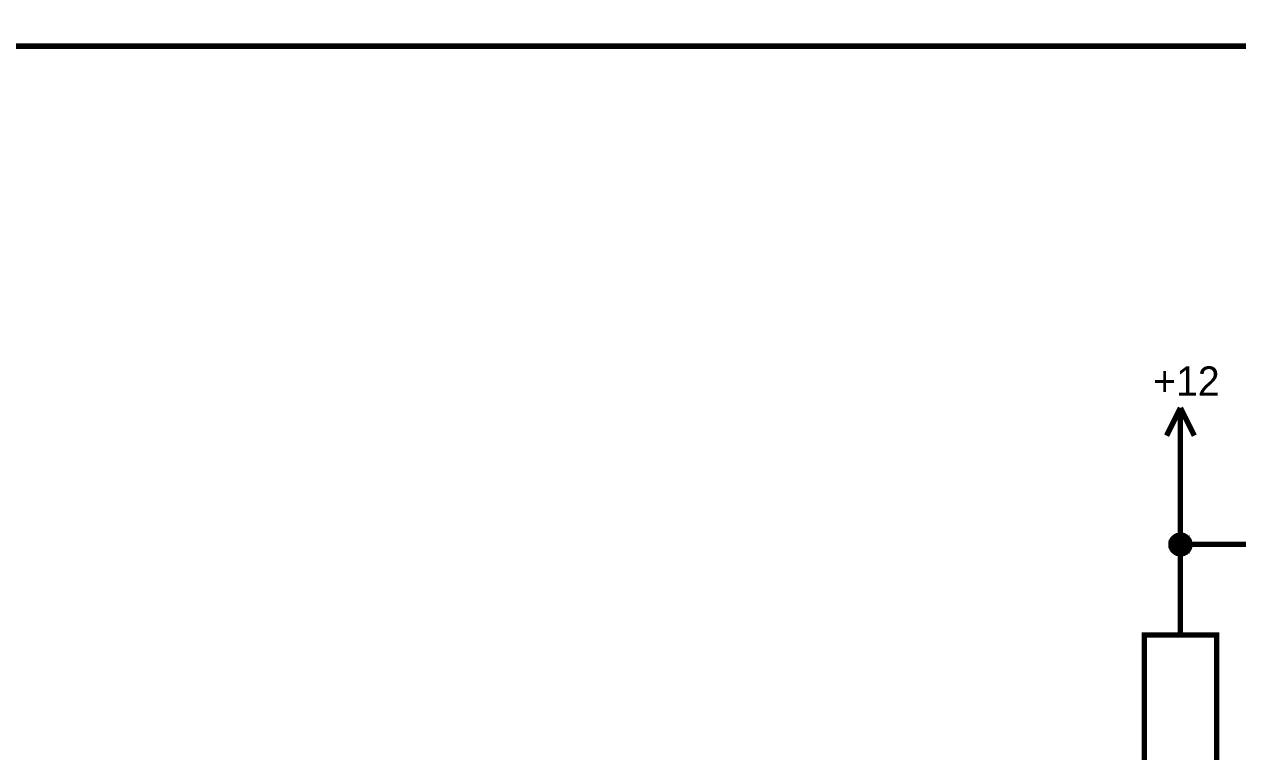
# Model space of a CAD drawing. Header units: millimetres. Extents: x 0 to 841, y 0 to 594.
# Drawn here: x 338.7 to 405.7, y 443.6 to 483.7 of the extents above; entities that cross this region are included whole.
import ezdxf

# ---------------------------------------------------------------- set-up
doc = ezdxf.new("R2010")
doc.units = ezdxf.units.MM
doc.layers.add('Sheet', color=255, linetype='Continuous')

msp = doc.modelspace()

# ---------------------------------------------------------------- linework, layer by layer
at = {"layer": 'Sheet'}
for points, const_width in [([(250.023, 492.485), (302.507, 492.485), (302.507, 482.49), (475.005, 482.49), (475.005, 375.001), (455.018, 375.001)], 0.3), ([(402.511, 462.524), (401.748, 460.997)], 0.3), ([(402.511, 462.524), (403.275, 460.997)], 0.3), ([(402.511, 459.986), (402.511, 462.524)], 0.3), ([(402.511, 459.986), (402.511, 455)], 0.3), ([(401.995, 455), (401.995, 455.023), (401.995, 455.045), (401.995, 455.068), (401.995, 455.09), (402.017, 455.113), (402.017, 455.135), (402.017, 455.18), (402.04, 455.202), (402.04, 455.202), (402.062, 455.225), (402.062, 455.247), (402.085, 455.27), (402.107, 455.292), (402.107, 455.315), (402.13, 455.337), (402.152, 455.337), (402.174, 455.36), (402.197, 455.382), (402.219, 455.404), (402.219, 455.404), (402.242, 455.427), (402.264, 455.427), (402.287, 455.449), (402.309, 455.449), (402.332, 455.472), (402.354, 455.472), (402.377, 455.472), (402.421, 455.494), (402.444, 455.494), (402.466, 455.494), (402.489, 455.494), (402.511, 455.494)], 0.3), ([(401.995, 455), (401.995, 455.023), (401.995, 455.045), (401.995, 455.068), (401.995, 455.09), (402.017, 455.113), (402.017, 455.135), (402.017, 455.18), (402.04, 455.202), (402.04, 455.202), (402.062, 455.225), (402.062, 455.247), (402.085, 455.27), (402.107, 455.292), (402.107, 455.315), (402.13, 455.337), (402.152, 455.337), (402.174, 455.36), (402.197, 455.382), (402.219, 455.404), (402.219, 455.404), (402.242, 455.427), (402.264, 455.427), (402.287, 455.449), (402.309, 455.449), (402.332, 455.472), (402.354, 455.472), (402.377, 455.472), (402.421, 455.494), (402.444, 455.494), (402.466, 455.494), (402.489, 455.494), (402.511, 455.494)], 0.3), ([(401.995, 455), (401.995, 455.023), (401.995, 455.045), (401.995, 455.068), (401.995, 455.09), (402.017, 455.113), (402.017, 455.135), (402.017, 455.18), (402.04, 455.202), (402.04, 455.202), (402.062, 455.225), (402.062, 455.247), (402.085, 455.27), (402.107, 455.292), (402.107, 455.315), (402.13, 455.337), (402.152, 455.337), (402.174, 455.36), (402.197, 455.382), (402.219, 455.404), (402.219, 455.404), (402.242, 455.427), (402.264, 455.427), (402.287, 455.449), (402.309, 455.449), (402.332, 455.472), (402.354, 455.472), (402.377, 455.472), (402.421, 455.494), (402.444, 455.494), (402.466, 455.494), (402.489, 455.494), (402.511, 455.494)], 0.3), ([(401.995, 455), (401.995, 455.023), (401.995, 455.045), (401.995, 455.068), (401.995, 455.09), (402.017, 455.113), (402.017, 455.135), (402.017, 455.18), (402.04, 455.202), (402.04, 455.202), (402.062, 455.225), (402.062, 455.247), (402.085, 455.27), (402.107, 455.292), (402.107, 455.315), (402.13, 455.337), (402.152, 455.337), (402.174, 455.36), (402.197, 455.382), (402.219, 455.404), (402.219, 455.404), (402.242, 455.427), (402.264, 455.427), (402.287, 455.449), (402.309, 455.449), (402.332, 455.472), (402.354, 455.472), (402.377, 455.472), (402.421, 455.494), (402.444, 455.494), (402.466, 455.494), (402.489, 455.494), (402.511, 455.494)], 0.3), ([(401.995, 455), (401.995, 455.023), (401.995, 455.045), (401.995, 455.068), (401.995, 455.09), (402.017, 455.113), (402.017, 455.135), (402.017, 455.18), (402.04, 455.202), (402.04, 455.202), (402.062, 455.225), (402.062, 455.247), (402.085, 455.27), (402.107, 455.292), (402.107, 455.315), (402.13, 455.337), (402.152, 455.337), (402.174, 455.36), (402.197, 455.382), (402.219, 455.404), (402.219, 455.404), (402.242, 455.427), (402.264, 455.427), (402.287, 455.449), (402.309, 455.449), (402.332, 455.472), (402.354, 455.472), (402.377, 455.472), (402.421, 455.494), (402.444, 455.494), (402.466, 455.494), (402.489, 455.494), (402.511, 455.494)], 0.0991), ([(401.995, 455), (401.995, 455.023), (401.995, 455.045), (401.995, 455.068), (401.995, 455.09), (402.017, 455.113), (402.017, 455.135), (402.017, 455.18), (402.04, 455.202), (402.04, 455.202), (402.062, 455.225), (402.062, 455.247), (402.085, 455.27), (402.107, 455.292), (402.107, 455.315), (402.13, 455.337), (402.152, 455.337), (402.174, 455.36), (402.197, 455.382), (402.219, 455.404), (402.219, 455.404), (402.242, 455.427), (402.264, 455.427), (402.287, 455.449), (402.309, 455.449), (402.332, 455.472), (402.354, 455.472), (402.377, 455.472), (402.421, 455.494), (402.444, 455.494), (402.466, 455.494), (402.489, 455.494), (402.511, 455.494)], 0.0991), ([(401.995, 455), (401.995, 455.023), (401.995, 455.045), (401.995, 455.068), (401.995, 455.09), (402.017, 455.113), (402.017, 455.135), (402.017, 455.18), (402.04, 455.202), (402.04, 455.202), (402.062, 455.225), (402.062, 455.247), (402.085, 455.27), (402.107, 455.292), (402.107, 455.315), (402.13, 455.337), (402.152, 455.337), (402.174, 455.36), (402.197, 455.382), (402.219, 455.404), (402.219, 455.404), (402.242, 455.427), (402.264, 455.427), (402.287, 455.449), (402.309, 455.449), (402.332, 455.472), (402.354, 455.472), (402.377, 455.472), (402.421, 455.494), (402.444, 455.494), (402.466, 455.494), (402.489, 455.494), (402.511, 455.494)], 0.0991), ([(401.995, 455), (401.995, 455.023), (401.995, 455.045), (401.995, 455.068), (401.995, 455.09), (402.017, 455.113), (402.017, 455.135), (402.017, 455.18), (402.04, 455.202), (402.04, 455.202), (402.062, 455.225), (402.062, 455.247), (402.085, 455.27), (402.107, 455.292), (402.107, 455.315), (402.13, 455.337), (402.152, 455.337), (402.174, 455.36), (402.197, 455.382), (402.219, 455.404), (402.219, 455.404), (402.242, 455.427), (402.264, 455.427), (402.287, 455.449), (402.309, 455.449), (402.332, 455.472), (402.354, 455.472), (402.377, 455.472), (402.421, 455.494), (402.444, 455.494), (402.466, 455.494), (402.489, 455.494), (402.511, 455.494)], 0.0991), ([(402.511, 455.494), (402.511, 455.494)], 0.3), ([(402.511, 455.494), (402.534, 455.494), (402.556, 455.494), (402.601, 455.494), (402.624, 455.494), (402.646, 455.472), (402.669, 455.472), (402.691, 455.472), (402.713, 455.449), (402.736, 455.449), (402.758, 455.427), (402.781, 455.427), (402.803, 455.404), (402.826, 455.404), (402.848, 455.382), (402.871, 455.36), (402.871, 455.337), (402.893, 455.337), (402.916, 455.315), (402.938, 455.292), (402.938, 455.27), (402.96, 455.247), (402.96, 455.225), (402.983, 455.202), (402.983, 455.202), (403.005, 455.18), (403.005, 455.135), (403.005, 455.113), (403.028, 455.09), (403.028, 455.068), (403.028, 455.045), (403.028, 455.023), (403.028, 455)], 0.3), ([(402.511, 455.494), (402.511, 455.494)], 0.3), ([(402.511, 455.494), (402.534, 455.494), (402.556, 455.494), (402.601, 455.494), (402.624, 455.494), (402.646, 455.472), (402.669, 455.472), (402.691, 455.472), (402.713, 455.449), (402.736, 455.449), (402.758, 455.427), (402.781, 455.427), (402.803, 455.404), (402.826, 455.404), (402.848, 455.382), (402.871, 455.36), (402.871, 455.337), (402.893, 455.337), (402.916, 455.315), (402.938, 455.292), (402.938, 455.27), (402.96, 455.247), (402.96, 455.225), (402.983, 455.202), (402.983, 455.202), (403.005, 455.18), (403.005, 455.135), (403.005, 455.113), (403.028, 455.09), (403.028, 455.068), (403.028, 455.045), (403.028, 455.023), (403.028, 455)], 0.3), ([(402.511, 455.494), (402.511, 455.494)], 0.3), ([(402.511, 455.494), (402.534, 455.494), (402.556, 455.494), (402.601, 455.494), (402.624, 455.494), (402.646, 455.472), (402.669, 455.472), (402.691, 455.472), (402.713, 455.449), (402.736, 455.449), (402.758, 455.427), (402.781, 455.427), (402.803, 455.404), (402.826, 455.404), (402.848, 455.382), (402.871, 455.36), (402.871, 455.337), (402.893, 455.337), (402.916, 455.315), (402.938, 455.292), (402.938, 455.27), (402.96, 455.247), (402.96, 455.225), (402.983, 455.202), (402.983, 455.202), (403.005, 455.18), (403.005, 455.135), (403.005, 455.113), (403.028, 455.09), (403.028, 455.068), (403.028, 455.045), (403.028, 455.023), (403.028, 455)], 0.3), ([(402.511, 455.494), (402.511, 455.494)], 0.3), ([(402.511, 455.494), (402.534, 455.494), (402.556, 455.494), (402.601, 455.494), (402.624, 455.494), (402.646, 455.472), (402.669, 455.472), (402.691, 455.472), (402.713, 455.449), (402.736, 455.449), (402.758, 455.427), (402.781, 455.427), (402.803, 455.404), (402.826, 455.404), (402.848, 455.382), (402.871, 455.36), (402.871, 455.337), (402.893, 455.337), (402.916, 455.315), (402.938, 455.292), (402.938, 455.27), (402.96, 455.247), (402.96, 455.225), (402.983, 455.202), (402.983, 455.202), (403.005, 455.18), (403.005, 455.135), (403.005, 455.113), (403.028, 455.09), (403.028, 455.068), (403.028, 455.045), (403.028, 455.023), (403.028, 455)], 0.3), ([(402.511, 455.494), (402.511, 455.494)], 0.0991), ([(402.511, 455.494), (402.534, 455.494), (402.556, 455.494), (402.601, 455.494), (402.624, 455.494), (402.646, 455.472), (402.669, 455.472), (402.691, 455.472), (402.713, 455.449), (402.736, 455.449), (402.758, 455.427), (402.781, 455.427), (402.803, 455.404), (402.826, 455.404), (402.848, 455.382), (402.871, 455.36), (402.871, 455.337), (402.893, 455.337), (402.916, 455.315), (402.938, 455.292), (402.938, 455.27), (402.96, 455.247), (402.96, 455.225), (402.983, 455.202), (402.983, 455.202), (403.005, 455.18), (403.005, 455.135), (403.005, 455.113), (403.028, 455.09), (403.028, 455.068), (403.028, 455.045), (403.028, 455.023), (403.028, 455)], 0.0991), ([(402.511, 455.494), (402.511, 455.494)], 0.0991), ([(402.511, 455.494), (402.534, 455.494), (402.556, 455.494), (402.601, 455.494), (402.624, 455.494), (402.646, 455.472), (402.669, 455.472), (402.691, 455.472), (402.713, 455.449), (402.736, 455.449), (402.758, 455.427), (402.781, 455.427), (402.803, 455.404), (402.826, 455.404), (402.848, 455.382), (402.871, 455.36), (402.871, 455.337), (402.893, 455.337), (402.916, 455.315), (402.938, 455.292), (402.938, 455.27), (402.96, 455.247), (402.96, 455.225), (402.983, 455.202), (402.983, 455.202), (403.005, 455.18), (403.005, 455.135), (403.005, 455.113), (403.028, 455.09), (403.028, 455.068), (403.028, 455.045), (403.028, 455.023), (403.028, 455)], 0.0991), ([(402.511, 455.494), (402.511, 455.494)], 0.0991), ([(402.511, 455.494), (402.534, 455.494), (402.556, 455.494), (402.601, 455.494), (402.624, 455.494), (402.646, 455.472), (402.669, 455.472), (402.691, 455.472), (402.713, 455.449), (402.736, 455.449), (402.758, 455.427), (402.781, 455.427), (402.803, 455.404), (402.826, 455.404), (402.848, 455.382), (402.871, 455.36), (402.871, 455.337), (402.893, 455.337), (402.916, 455.315), (402.938, 455.292), (402.938, 455.27), (402.96, 455.247), (402.96, 455.225), (402.983, 455.202), (402.983, 455.202), (403.005, 455.18), (403.005, 455.135), (403.005, 455.113), (403.028, 455.09), (403.028, 455.068), (403.028, 455.045), (403.028, 455.023), (403.028, 455)], 0.0991), ([(402.511, 455.494), (402.511, 455.494)], 0.0991), ([(402.511, 455.494), (402.534, 455.494), (402.556, 455.494), (402.601, 455.494), (402.624, 455.494), (402.646, 455.472), (402.669, 455.472), (402.691, 455.472), (402.713, 455.449), (402.736, 455.449), (402.758, 455.427), (402.781, 455.427), (402.803, 455.404), (402.826, 455.404), (402.848, 455.382), (402.871, 455.36), (402.871, 455.337), (402.893, 455.337), (402.916, 455.315), (402.938, 455.292), (402.938, 455.27), (402.96, 455.247), (402.96, 455.225), (402.983, 455.202), (402.983, 455.202), (403.005, 455.18), (403.005, 455.135), (403.005, 455.113), (403.028, 455.09), (403.028, 455.068), (403.028, 455.045), (403.028, 455.023), (403.028, 455)], 0.0991), ([(402.511, 454.484), (402.489, 454.484), (402.466, 454.484), (402.444, 454.484), (402.421, 454.484), (402.377, 454.506), (402.354, 454.506), (402.332, 454.506), (402.309, 454.529), (402.287, 454.529), (402.264, 454.551), (402.242, 454.551), (402.219, 454.574), (402.219, 454.574), (402.197, 454.596), (402.174, 454.618), (402.152, 454.641), (402.13, 454.641), (402.107, 454.663), (402.107, 454.686), (402.085, 454.708), (402.062, 454.731), (402.062, 454.753), (402.04, 454.776), (402.04, 454.798), (402.017, 454.821), (402.017, 454.843), (402.017, 454.865), (401.995, 454.888), (401.995, 454.91), (401.995, 454.955), (401.995, 454.978), (401.995, 455)], 0.3), ([(401.995, 455), (401.995, 455)], 0.3), ([(402.511, 454.484), (402.489, 454.484), (402.466, 454.484), (402.444, 454.484), (402.421, 454.484), (402.377, 454.506), (402.354, 454.506), (402.332, 454.506), (402.309, 454.529), (402.287, 454.529), (402.264, 454.551), (402.242, 454.551), (402.219, 454.574), (402.219, 454.574), (402.197, 454.596), (402.174, 454.618), (402.152, 454.641), (402.13, 454.641), (402.107, 454.663), (402.107, 454.686), (402.085, 454.708), (402.062, 454.731), (402.062, 454.753), (402.04, 454.776), (402.04, 454.798), (402.017, 454.821), (402.017, 454.843), (402.017, 454.865), (401.995, 454.888), (401.995, 454.91), (401.995, 454.955), (401.995, 454.978), (401.995, 455)], 0.3), ([(401.995, 455), (401.995, 455)], 0.3), ([(402.511, 454.484), (402.489, 454.484), (402.466, 454.484), (402.444, 454.484), (402.421, 454.484), (402.377, 454.506), (402.354, 454.506), (402.332, 454.506), (402.309, 454.529), (402.287, 454.529), (402.264, 454.551), (402.242, 454.551), (402.219, 454.574), (402.219, 454.574), (402.197, 454.596), (402.174, 454.618), (402.152, 454.641), (402.13, 454.641), (402.107, 454.663), (402.107, 454.686), (402.085, 454.708), (402.062, 454.731), (402.062, 454.753), (402.04, 454.776), (402.04, 454.798), (402.017, 454.821), (402.017, 454.843), (402.017, 454.865), (401.995, 454.888), (401.995, 454.91), (401.995, 454.955), (401.995, 454.978), (401.995, 455)], 0.3), ([(401.995, 455), (401.995, 455)], 0.3), ([(402.511, 454.484), (402.489, 454.484), (402.466, 454.484), (402.444, 454.484), (402.421, 454.484), (402.377, 454.506), (402.354, 454.506), (402.332, 454.506), (402.309, 454.529), (402.287, 454.529), (402.264, 454.551), (402.242, 454.551), (402.219, 454.574), (402.219, 454.574), (402.197, 454.596), (402.174, 454.618), (402.152, 454.641), (402.13, 454.641), (402.107, 454.663), (402.107, 454.686), (402.085, 454.708), (402.062, 454.731), (402.062, 454.753), (402.04, 454.776), (402.04, 454.798), (402.017, 454.821), (402.017, 454.843), (402.017, 454.865), (401.995, 454.888), (401.995, 454.91), (401.995, 454.955), (401.995, 454.978), (401.995, 455)], 0.3), ([(401.995, 455), (401.995, 455)], 0.3), ([(402.511, 454.484), (402.489, 454.484), (402.466, 454.484), (402.444, 454.484), (402.421, 454.484), (402.377, 454.506), (402.354, 454.506), (402.332, 454.506), (402.309, 454.529), (402.287, 454.529), (402.264, 454.551), (402.242, 454.551), (402.219, 454.574), (402.219, 454.574), (402.197, 454.596), (402.174, 454.618), (402.152, 454.641), (402.13, 454.641), (402.107, 454.663), (402.107, 454.686), (402.085, 454.708), (402.062, 454.731), (402.062, 454.753), (402.04, 454.776), (402.04, 454.798), (402.017, 454.821), (402.017, 454.843), (402.017, 454.865), (401.995, 454.888), (401.995, 454.91), (401.995, 454.955), (401.995, 454.978), (401.995, 455)], 0.0991), ([(401.995, 455), (401.995, 455)], 0.0991), ([(402.511, 454.484), (402.489, 454.484), (402.466, 454.484), (402.444, 454.484), (402.421, 454.484), (402.377, 454.506), (402.354, 454.506), (402.332, 454.506), (402.309, 454.529), (402.287, 454.529), (402.264, 454.551), (402.242, 454.551), (402.219, 454.574), (402.219, 454.574), (402.197, 454.596), (402.174, 454.618), (402.152, 454.641), (402.13, 454.641), (402.107, 454.663), (402.107, 454.686), (402.085, 454.708), (402.062, 454.731), (402.062, 454.753), (402.04, 454.776), (402.04, 454.798), (402.017, 454.821), (402.017, 454.843), (402.017, 454.865), (401.995, 454.888), (401.995, 454.91), (401.995, 454.955), (401.995, 454.978), (401.995, 455)], 0.0991), ([(401.995, 455), (401.995, 455)], 0.0991), ([(402.511, 454.484), (402.489, 454.484), (402.466, 454.484), (402.444, 454.484), (402.421, 454.484), (402.377, 454.506), (402.354, 454.506), (402.332, 454.506), (402.309, 454.529), (402.287, 454.529), (402.264, 454.551), (402.242, 454.551), (402.219, 454.574), (402.219, 454.574), (402.197, 454.596), (402.174, 454.618), (402.152, 454.641), (402.13, 454.641), (402.107, 454.663), (402.107, 454.686), (402.085, 454.708), (402.062, 454.731), (402.062, 454.753), (402.04, 454.776), (402.04, 454.798), (402.017, 454.821), (402.017, 454.843), (402.017, 454.865), (401.995, 454.888), (401.995, 454.91), (401.995, 454.955), (401.995, 454.978), (401.995, 455)], 0.0991), ([(401.995, 455), (401.995, 455)], 0.0991), ([(402.511, 454.484), (402.489, 454.484), (402.466, 454.484), (402.444, 454.484), (402.421, 454.484), (402.377, 454.506), (402.354, 454.506), (402.332, 454.506), (402.309, 454.529), (402.287, 454.529), (402.264, 454.551), (402.242, 454.551), (402.219, 454.574), (402.219, 454.574), (402.197, 454.596), (402.174, 454.618), (402.152, 454.641), (402.13, 454.641), (402.107, 454.663), (402.107, 454.686), (402.085, 454.708), (402.062, 454.731), (402.062, 454.753), (402.04, 454.776), (402.04, 454.798), (402.017, 454.821), (402.017, 454.843), (402.017, 454.865), (401.995, 454.888), (401.995, 454.91), (401.995, 454.955), (401.995, 454.978), (401.995, 455)], 0.0991), ([(401.995, 455), (401.995, 455)], 0.0991), ([(422.521, 444.983), (417.513, 444.983), (417.513, 455), (402.511, 455), (402.511, 452.485)], 0.3), ([(403.028, 455), (403.028, 454.978), (403.028, 454.955), (403.028, 454.91), (403.028, 454.888), (403.005, 454.865), (403.005, 454.843), (403.005, 454.821), (402.983, 454.798), (402.983, 454.776), (402.96, 454.753), (402.96, 454.731), (402.938, 454.708), (402.938, 454.686), (402.916, 454.663), (402.893, 454.641), (402.871, 454.641), (402.871, 454.618), (402.848, 454.596), (402.826, 454.574), (402.803, 454.574), (402.781, 454.551), (402.758, 454.551), (402.736, 454.529), (402.713, 454.529), (402.691, 454.506), (402.669, 454.506), (402.646, 454.506), (402.624, 454.484), (402.601, 454.484), (402.556, 454.484), (402.534, 454.484), (402.511, 454.484)], 0.3), ([(403.028, 455), (403.028, 454.978), (403.028, 454.955), (403.028, 454.91), (403.028, 454.888), (403.005, 454.865), (403.005, 454.843), (403.005, 454.821), (402.983, 454.798), (402.983, 454.776), (402.96, 454.753), (402.96, 454.731), (402.938, 454.708), (402.938, 454.686), (402.916, 454.663), (402.893, 454.641), (402.871, 454.641), (402.871, 454.618), (402.848, 454.596), (402.826, 454.574), (402.803, 454.574), (402.781, 454.551), (402.758, 454.551), (402.736, 454.529), (402.713, 454.529), (402.691, 454.506), (402.669, 454.506), (402.646, 454.506), (402.624, 454.484), (402.601, 454.484), (402.556, 454.484), (402.534, 454.484), (402.511, 454.484)], 0.3), ([(403.028, 455), (403.028, 454.978), (403.028, 454.955), (403.028, 454.91), (403.028, 454.888), (403.005, 454.865), (403.005, 454.843), (403.005, 454.821), (402.983, 454.798), (402.983, 454.776), (402.96, 454.753), (402.96, 454.731), (402.938, 454.708), (402.938, 454.686), (402.916, 454.663), (402.893, 454.641), (402.871, 454.641), (402.871, 454.618), (402.848, 454.596), (402.826, 454.574), (402.803, 454.574), (402.781, 454.551), (402.758, 454.551), (402.736, 454.529), (402.713, 454.529), (402.691, 454.506), (402.669, 454.506), (402.646, 454.506), (402.624, 454.484), (402.601, 454.484), (402.556, 454.484), (402.534, 454.484), (402.511, 454.484)], 0.3), ([(403.028, 455), (403.028, 454.978), (403.028, 454.955), (403.028, 454.91), (403.028, 454.888), (403.005, 454.865), (403.005, 454.843), (403.005, 454.821), (402.983, 454.798), (402.983, 454.776), (402.96, 454.753), (402.96, 454.731), (402.938, 454.708), (402.938, 454.686), (402.916, 454.663), (402.893, 454.641), (402.871, 454.641), (402.871, 454.618), (402.848, 454.596), (402.826, 454.574), (402.803, 454.574), (402.781, 454.551), (402.758, 454.551), (402.736, 454.529), (402.713, 454.529), (402.691, 454.506), (402.669, 454.506), (402.646, 454.506), (402.624, 454.484), (402.601, 454.484), (402.556, 454.484), (402.534, 454.484), (402.511, 454.484)], 0.3), ([(403.028, 455), (403.028, 454.978), (403.028, 454.955), (403.028, 454.91), (403.028, 454.888), (403.005, 454.865), (403.005, 454.843), (403.005, 454.821), (402.983, 454.798), (402.983, 454.776), (402.96, 454.753), (402.96, 454.731), (402.938, 454.708), (402.938, 454.686), (402.916, 454.663), (402.893, 454.641), (402.871, 454.641), (402.871, 454.618), (402.848, 454.596), (402.826, 454.574), (402.803, 454.574), (402.781, 454.551), (402.758, 454.551), (402.736, 454.529), (402.713, 454.529), (402.691, 454.506), (402.669, 454.506), (402.646, 454.506), (402.624, 454.484), (402.601, 454.484), (402.556, 454.484), (402.534, 454.484), (402.511, 454.484)], 0.0991), ([(403.028, 455), (403.028, 454.978), (403.028, 454.955), (403.028, 454.91), (403.028, 454.888), (403.005, 454.865), (403.005, 454.843), (403.005, 454.821), (402.983, 454.798), (402.983, 454.776), (402.96, 454.753), (402.96, 454.731), (402.938, 454.708), (402.938, 454.686), (402.916, 454.663), (402.893, 454.641), (402.871, 454.641), (402.871, 454.618), (402.848, 454.596), (402.826, 454.574), (402.803, 454.574), (402.781, 454.551), (402.758, 454.551), (402.736, 454.529), (402.713, 454.529), (402.691, 454.506), (402.669, 454.506), (402.646, 454.506), (402.624, 454.484), (402.601, 454.484), (402.556, 454.484), (402.534, 454.484), (402.511, 454.484)], 0.0991), ([(403.028, 455), (403.028, 454.978), (403.028, 454.955), (403.028, 454.91), (403.028, 454.888), (403.005, 454.865), (403.005, 454.843), (403.005, 454.821), (402.983, 454.798), (402.983, 454.776), (402.96, 454.753), (402.96, 454.731), (402.938, 454.708), (402.938, 454.686), (402.916, 454.663), (402.893, 454.641), (402.871, 454.641), (402.871, 454.618), (402.848, 454.596), (402.826, 454.574), (402.803, 454.574), (402.781, 454.551), (402.758, 454.551), (402.736, 454.529), (402.713, 454.529), (402.691, 454.506), (402.669, 454.506), (402.646, 454.506), (402.624, 454.484), (402.601, 454.484), (402.556, 454.484), (402.534, 454.484), (402.511, 454.484)], 0.0991), ([(403.028, 455), (403.028, 454.978), (403.028, 454.955), (403.028, 454.91), (403.028, 454.888), (403.005, 454.865), (403.005, 454.843), (403.005, 454.821), (402.983, 454.798), (402.983, 454.776), (402.96, 454.753), (402.96, 454.731), (402.938, 454.708), (402.938, 454.686), (402.916, 454.663), (402.893, 454.641), (402.871, 454.641), (402.871, 454.618), (402.848, 454.596), (402.826, 454.574), (402.803, 454.574), (402.781, 454.551), (402.758, 454.551), (402.736, 454.529), (402.713, 454.529), (402.691, 454.506), (402.669, 454.506), (402.646, 454.506), (402.624, 454.484), (402.601, 454.484), (402.556, 454.484), (402.534, 454.484), (402.511, 454.484)], 0.0991), ([(403.028, 455), (403.028, 455), (403.028, 455), (403.028, 455), (403.028, 455), (403.028, 455), (403.028, 455), (403.028, 455), (403.028, 455), (403.028, 455), (403.028, 455), (403.028, 455), (403.028, 455), (403.028, 455), (403.028, 455), (403.028, 455), (403.028, 455), (403.028, 455), (403.028, 455), (403.028, 455), (403.028, 455), (403.028, 455), (403.028, 455), (403.028, 455), (403.028, 455), (403.028, 455), (403.028, 455), (403.028, 455), (403.028, 455), (403.028, 455), (403.028, 455), (403.028, 455), (403.028, 455)], 0.3), ([(403.028, 455), (403.028, 455)], 0.3), ([(403.028, 455), (403.028, 455), (403.028, 455), (403.028, 455), (403.028, 455), (403.028, 455), (403.028, 455), (403.028, 455), (403.028, 455), (403.028, 455), (403.028, 455), (403.028, 455), (403.028, 455), (403.028, 455), (403.028, 455), (403.028, 455), (403.028, 455), (403.028, 455), (403.028, 455), (403.028, 455), (403.028, 455), (403.028, 455), (403.028, 455), (403.028, 455), (403.028, 455), (403.028, 455), (403.028, 455), (403.028, 455), (403.028, 455), (403.028, 455), (403.028, 455), (403.028, 455), (403.028, 455)], 0.3), ([(403.028, 455), (403.028, 455)], 0.3), ([(403.028, 455), (403.028, 455), (403.028, 455), (403.028, 455), (403.028, 455), (403.028, 455), (403.028, 455), (403.028, 455), (403.028, 455), (403.028, 455), (403.028, 455), (403.028, 455), (403.028, 455), (403.028, 455), (403.028, 455), (403.028, 455), (403.028, 455), (403.028, 455), (403.028, 455), (403.028, 455), (403.028, 455), (403.028, 455), (403.028, 455), (403.028, 455), (403.028, 455), (403.028, 455), (403.028, 455), (403.028, 455), (403.028, 455), (403.028, 455), (403.028, 455), (403.028, 455), (403.028, 455)], 0.3), ([(403.028, 455), (403.028, 455)], 0.3), ([(403.028, 455), (403.028, 455), (403.028, 455), (403.028, 455), (403.028, 455), (403.028, 455), (403.028, 455), (403.028, 455), (403.028, 455), (403.028, 455), (403.028, 455), (403.028, 455), (403.028, 455), (403.028, 455), (403.028, 455), (403.028, 455), (403.028, 455), (403.028, 455), (403.028, 455), (403.028, 455), (403.028, 455), (403.028, 455), (403.028, 455), (403.028, 455), (403.028, 455), (403.028, 455), (403.028, 455), (403.028, 455), (403.028, 455), (403.028, 455), (403.028, 455), (403.028, 455), (403.028, 455)], 0.3), ([(403.028, 455), (403.028, 455)], 0.3), ([(403.028, 455), (403.028, 455), (403.028, 455), (403.028, 455), (403.028, 455), (403.028, 455), (403.028, 455), (403.028, 455), (403.028, 455), (403.028, 455), (403.028, 455), (403.028, 455), (403.028, 455), (403.028, 455), (403.028, 455), (403.028, 455), (403.028, 455), (403.028, 455), (403.028, 455), (403.028, 455), (403.028, 455), (403.028, 455), (403.028, 455), (403.028, 455), (403.028, 455), (403.028, 455), (403.028, 455), (403.028, 455), (403.028, 455), (403.028, 455), (403.028, 455), (403.028, 455), (403.028, 455)], 0.0991), ([(403.028, 455), (403.028, 455)], 0.0991), ([(403.028, 455), (403.028, 455), (403.028, 455), (403.028, 455), (403.028, 455), (403.028, 455), (403.028, 455), (403.028, 455), (403.028, 455), (403.028, 455), (403.028, 455), (403.028, 455), (403.028, 455), (403.028, 455), (403.028, 455), (403.028, 455), (403.028, 455), (403.028, 455), (403.028, 455), (403.028, 455), (403.028, 455), (403.028, 455), (403.028, 455), (403.028, 455), (403.028, 455), (403.028, 455), (403.028, 455), (403.028, 455), (403.028, 455), (403.028, 455), (403.028, 455), (403.028, 455), (403.028, 455)], 0.0991), ([(403.028, 455), (403.028, 455)], 0.0991), ([(403.028, 455), (403.028, 455), (403.028, 455), (403.028, 455), (403.028, 455), (403.028, 455), (403.028, 455), (403.028, 455), (403.028, 455), (403.028, 455), (403.028, 455), (403.028, 455), (403.028, 455), (403.028, 455), (403.028, 455), (403.028, 455), (403.028, 455), (403.028, 455), (403.028, 455), (403.028, 455), (403.028, 455), (403.028, 455), (403.028, 455), (403.028, 455), (403.028, 455), (403.028, 455), (403.028, 455), (403.028, 455), (403.028, 455), (403.028, 455), (403.028, 455), (403.028, 455), (403.028, 455)], 0.0991), ([(403.028, 455), (403.028, 455)], 0.0991), ([(403.028, 455), (403.028, 455), (403.028, 455), (403.028, 455), (403.028, 455), (403.028, 455), (403.028, 455), (403.028, 455), (403.028, 455), (403.028, 455), (403.028, 455), (403.028, 455), (403.028, 455), (403.028, 455), (403.028, 455), (403.028, 455), (403.028, 455), (403.028, 455), (403.028, 455), (403.028, 455), (403.028, 455), (403.028, 455), (403.028, 455), (403.028, 455), (403.028, 455), (403.028, 455), (403.028, 455), (403.028, 455), (403.028, 455), (403.028, 455), (403.028, 455), (403.028, 455), (403.028, 455)], 0.0991), ([(403.028, 455), (403.028, 455)], 0.0991), ([(402.511, 449.992), (402.511, 452.485)], 0.3)]:
    msp.add_lwpolyline(points, dxfattribs=dict(at, const_width=const_width))
at = {"layer": 'Sheet', "const_width": 0.508}
msp.add_lwpolyline([(402.246, 455, 1), (402.754, 455, 1)], format="xyb", close=True, dxfattribs=at)
at = {"layer": 'Sheet', "const_width": 0.3}
msp.add_lwpolyline([(400.513, 449.992), (404.51, 449.992), (404.51, 439.998), (400.513, 439.998), (400.513, 449.992)], close=True, dxfattribs=at)

# ---------------------------------------------------------------- texts
at = {"layer": 'Sheet'}
msp.add_text('+12', height=1.6171, dxfattribs=at).set_placement((401.007, 463.198))

doc.saveas('drawing.dxf')
